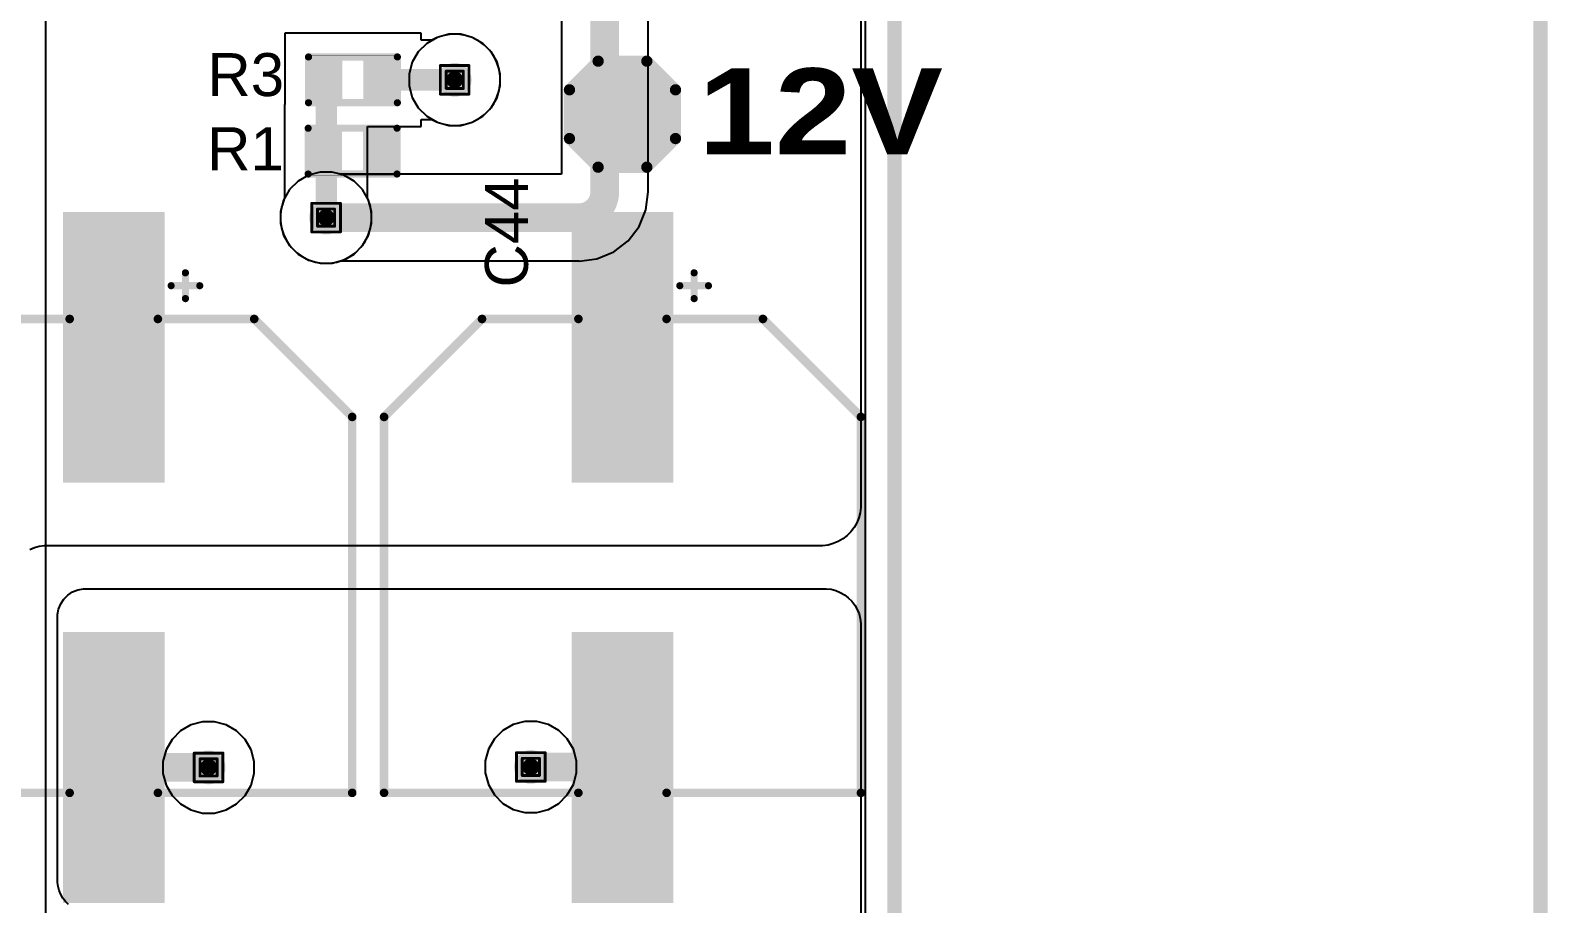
# Model space of a CAD drawing. Header units: inches. Extents: x -5 to 230, y -4 to 159.
# Drawn here: x 81.18 to 108.08, y 11.43 to 26.92 of the extents above; entities that cross this region are included whole.
import ezdxf

# ---------------------------------------------------------------- set-up
doc = ezdxf.new("R2010")
doc.units = ezdxf.units.IN
for name, color, linetype in [('Board Outline', 216, 'Continuous'), ('Bottom Layer', 5, 'Continuous'), ('Dimension', 6, 'Continuous'), ('Drill Drawing', 1, 'Continuous'), ('Layer 1', 16, 'Continuous'), ('Layer 2', 76, 'Continuous'), ('Top Layer', 1, 'Continuous'), ('Top Overlay', 2, 'Continuous'), ('Top Paste', 8, 'Continuous'), ('Top Solder', 216, 'Continuous'), ('Via Holes', 16, 'Continuous')]:
    doc.layers.add(name, color=color, linetype=linetype)
doc.styles.add('Arial', font='', dxfattribs={"height": 0.2})
doc.styles.add('Arial Black_Bold', font='', dxfattribs={"height": 0.2})
doc.styles.get('Arial').set_extended_font_data('Arial')
doc.styles.get('Arial Black_Bold').set_extended_font_data('Arial Black', bold=True)

# ---------------------------------------------------------------- blocks, each defined once
blk = doc.blocks.new('UWT1E331MNL1GS_4')
at = {"layer": 'Top Layer'}
for points in [[(-6.024, 0.8), (-1.424, 0.8), (-1.424, -0.8), (-6.024, -0.8)], [(1.424, 0.8), (6.024, 0.8), (6.024, -0.8), (1.424, -0.8)]]:
    blk.add_hatch(color=1, dxfattribs=at).paths.add_polyline_path(points)
at = {"layer": 'Top Paste'}
for points in [[(-6.024, 0.8), (-1.424, 0.8), (-1.424, -0.8), (-6.024, -0.8)], [(1.424, 0.8), (6.024, 0.8), (6.024, -0.8), (1.424, -0.8)]]:
    blk.add_hatch(color=8, dxfattribs=at).paths.add_polyline_path(points)
at = {"layer": 'Top Solder'}
for points in [[(-6.126, 0.902), (-1.323, 0.902), (-1.323, -0.902), (-6.126, -0.902)], [(1.323, 0.902), (6.126, 0.902), (6.126, -0.902), (1.323, -0.902)]]:
    blk.add_hatch(color=216, dxfattribs=at).paths.add_polyline_path(points)
at = {"layer": 'Top Overlay'}
for points in [[(-4.227, 2.49, 0.152, 0.152, 0), (-2.49, 4.226, 0.152, 0.152, 0)], [(4.176, 4.226, 0.152, 0.152, 0), (-2.49, 4.226, 0.152, 0.152, 0)], [(4.176, 0.782, 0.152, 0.152, 0), (4.176, 4.226, 0.152, 0.152, 0)], [(-4.227, 0.782, 0.152, 0.152, 0), (-4.227, 2.49, 0.152, 0.152, 0)], [(-4.817, 1.016, 0.127, 0.127, 0), (-4.817, 1.524, 0.127, 0.127, 0)], [(-4.588, 1.27, 0.127, 0.127, 0), (-5.045, 1.27, 0.127, 0.127, 0)], [(-4.227, -2.49, 0.152, 0.152, 0), (-4.227, -0.782, 0.152, 0.152, 0)], [(4.176, -4.226, 0.152, 0.152, 0), (4.176, -0.782, 0.152, 0.152, 0)], [(-2.49, -4.226, 0.152, 0.152, 0), (-4.227, -2.49, 0.152, 0.152, 0)], [(4.176, -4.226, 0.152, 0.152, 0), (-2.49, -4.226, 0.152, 0.152, 0)]]:
    blk.add_lwpolyline(points, format="xyseb", dxfattribs=at)
for points in [[(-2.528, 4.226, 0.0762, 0.0762, 1), (-2.452, 4.226, 0.0762, 0.0762, 1)], [(-2.528, 4.226, 0.0762, 0.0762, 1), (-2.452, 4.226, 0.0762, 0.0762, 1)], [(4.138, 4.226, 0.0762, 0.0762, 1), (4.214, 4.226, 0.0762, 0.0762, 1)], [(4.138, 4.226, 0.0762, 0.0762, 1), (4.214, 4.226, 0.0762, 0.0762, 1)], [(-4.265, 2.49, 0.0762, 0.0762, 1), (-4.189, 2.49, 0.0762, 0.0762, 1)], [(-4.265, 2.49, 0.0762, 0.0762, 1), (-4.189, 2.49, 0.0762, 0.0762, 1)], [(-4.848, 1.524, 0.0635, 0.0635, 1), (-4.785, 1.524, 0.0635, 0.0635, 1)], [(-5.077, 1.27, 0.0635, 0.0635, 1), (-5.013, 1.27, 0.0635, 0.0635, 1)], [(-4.848, 1.016, 0.0635, 0.0635, 1), (-4.785, 1.016, 0.0635, 0.0635, 1)], [(-4.62, 1.27, 0.0635, 0.0635, 1), (-4.556, 1.27, 0.0635, 0.0635, 1)], [(-4.265, 0.782, 0.0762, 0.0762, 1), (-4.189, 0.782, 0.0762, 0.0762, 1)], [(4.138, 0.782, 0.0762, 0.0762, 1), (4.214, 0.782, 0.0762, 0.0762, 1)], [(-4.265, -0.782, 0.0762, 0.0762, 1), (-4.189, -0.782, 0.0762, 0.0762, 1)], [(4.138, -0.782, 0.0762, 0.0762, 1), (4.214, -0.782, 0.0762, 0.0762, 1)], [(-4.265, -2.49, 0.0762, 0.0762, 1), (-4.189, -2.49, 0.0762, 0.0762, 1)], [(-4.265, -2.49, 0.0762, 0.0762, 1), (-4.189, -2.49, 0.0762, 0.0762, 1)], [(-2.528, -4.226, 0.0762, 0.0762, 1), (-2.452, -4.226, 0.0762, 0.0762, 1)], [(-2.528, -4.226, 0.0762, 0.0762, 1), (-2.452, -4.226, 0.0762, 0.0762, 1)], [(4.138, -4.226, 0.0762, 0.0762, 1), (4.214, -4.226, 0.0762, 0.0762, 1)], [(4.138, -4.226, 0.0762, 0.0762, 1), (4.214, -4.226, 0.0762, 0.0762, 1)]]:
    blk.add_lwpolyline(points, format="xyseb", close=True, dxfattribs=at)
blk = doc.blocks.new('UWT1E331MNL1GS_46')
at = {"layer": 'Top Layer'}
for points in [[(-6.024, 0.8), (-1.424, 0.8), (-1.424, -0.8), (-6.024, -0.8)], [(1.424, 0.8), (6.024, 0.8), (6.024, -0.8), (1.424, -0.8)]]:
    blk.add_hatch(color=1, dxfattribs=at).paths.add_polyline_path(points)
at = {"layer": 'Top Paste'}
for points in [[(-6.024, 0.8), (-1.424, 0.8), (-1.424, -0.8), (-6.024, -0.8)], [(1.424, 0.8), (6.024, 0.8), (6.024, -0.8), (1.424, -0.8)]]:
    blk.add_hatch(color=8, dxfattribs=at).paths.add_polyline_path(points)
at = {"layer": 'Top Solder'}
for points in [[(-6.126, 0.902), (-1.323, 0.902), (-1.323, -0.902), (-6.126, -0.902)], [(1.323, 0.902), (6.126, 0.902), (6.126, -0.902), (1.323, -0.902)]]:
    blk.add_hatch(color=216, dxfattribs=at).paths.add_polyline_path(points)
at = {"layer": 'Top Overlay'}
for points in [[(-4.227, 2.49, 0.152, 0.152, 0), (-2.49, 4.226, 0.152, 0.152, 0)], [(4.176, 4.226, 0.152, 0.152, 0), (-2.49, 4.226, 0.152, 0.152, 0)], [(4.176, 0.782, 0.152, 0.152, 0), (4.176, 4.226, 0.152, 0.152, 0)], [(-4.227, 0.782, 0.152, 0.152, 0), (-4.227, 2.49, 0.152, 0.152, 0)], [(-4.817, 1.016, 0.127, 0.127, 0), (-4.817, 1.524, 0.127, 0.127, 0)], [(-4.588, 1.27, 0.127, 0.127, 0), (-5.045, 1.27, 0.127, 0.127, 0)], [(-4.227, -2.49, 0.152, 0.152, 0), (-4.227, -0.782, 0.152, 0.152, 0)], [(4.176, -4.226, 0.152, 0.152, 0), (4.176, -0.782, 0.152, 0.152, 0)], [(-2.49, -4.226, 0.152, 0.152, 0), (-4.227, -2.49, 0.152, 0.152, 0)], [(4.176, -4.226, 0.152, 0.152, 0), (-2.49, -4.226, 0.152, 0.152, 0)]]:
    blk.add_lwpolyline(points, format="xyseb", dxfattribs=at)
for points in [[(-2.528, 4.226, 0.0762, 0.0762, 1), (-2.452, 4.226, 0.0762, 0.0762, 1)], [(-2.528, 4.226, 0.0762, 0.0762, 1), (-2.452, 4.226, 0.0762, 0.0762, 1)], [(4.138, 4.226, 0.0762, 0.0762, 1), (4.214, 4.226, 0.0762, 0.0762, 1)], [(4.138, 4.226, 0.0762, 0.0762, 1), (4.214, 4.226, 0.0762, 0.0762, 1)], [(-4.265, 2.49, 0.0762, 0.0762, 1), (-4.189, 2.49, 0.0762, 0.0762, 1)], [(-4.265, 2.49, 0.0762, 0.0762, 1), (-4.189, 2.49, 0.0762, 0.0762, 1)], [(-4.848, 1.524, 0.0635, 0.0635, 1), (-4.785, 1.524, 0.0635, 0.0635, 1)], [(-5.077, 1.27, 0.0635, 0.0635, 1), (-5.013, 1.27, 0.0635, 0.0635, 1)], [(-4.848, 1.016, 0.0635, 0.0635, 1), (-4.785, 1.016, 0.0635, 0.0635, 1)], [(-4.62, 1.27, 0.0635, 0.0635, 1), (-4.556, 1.27, 0.0635, 0.0635, 1)], [(-4.265, 0.782, 0.0762, 0.0762, 1), (-4.189, 0.782, 0.0762, 0.0762, 1)], [(4.138, 0.782, 0.0762, 0.0762, 1), (4.214, 0.782, 0.0762, 0.0762, 1)], [(-4.265, -0.782, 0.0762, 0.0762, 1), (-4.189, -0.782, 0.0762, 0.0762, 1)], [(4.138, -0.782, 0.0762, 0.0762, 1), (4.214, -0.782, 0.0762, 0.0762, 1)], [(-4.265, -2.49, 0.0762, 0.0762, 1), (-4.189, -2.49, 0.0762, 0.0762, 1)], [(-4.265, -2.49, 0.0762, 0.0762, 1), (-4.189, -2.49, 0.0762, 0.0762, 1)], [(-2.528, -4.226, 0.0762, 0.0762, 1), (-2.452, -4.226, 0.0762, 0.0762, 1)], [(-2.528, -4.226, 0.0762, 0.0762, 1), (-2.452, -4.226, 0.0762, 0.0762, 1)], [(4.138, -4.226, 0.0762, 0.0762, 1), (4.214, -4.226, 0.0762, 0.0762, 1)], [(4.138, -4.226, 0.0762, 0.0762, 1), (4.214, -4.226, 0.0762, 0.0762, 1)]]:
    blk.add_lwpolyline(points, format="xyseb", close=True, dxfattribs=at)
blk = doc.blocks.new('T__________76')
at = {"layer": 'Top Layer'}
blk.add_hatch(color=1, dxfattribs=at).paths.add_polyline_path([(0.381, 0.762), (-0.381, 0.762), (-0.762, 0.381), (-0.762, -0.381), (-0.381, -0.762), (0.381, -0.762), (0.762, -0.381), (0.762, 0.381)])
at = {"layer": 'Top Paste'}
blk.add_hatch(color=8, dxfattribs=at).paths.add_polyline_path([(0.381, 0.762), (-0.381, 0.762), (-0.762, 0.381), (-0.762, -0.381), (-0.381, -0.762), (0.381, -0.762), (0.762, -0.381), (0.762, 0.381)])
at = {"layer": 'Top Solder'}
blk.add_hatch(color=216, dxfattribs=at).paths.add_polyline_path([(0.432, 0.864), (-0.432, 0.864), (-0.864, 0.432), (-0.864, -0.432), (-0.432, -0.864), (0.432, -0.864), (0.864, -0.432), (0.864, 0.432)])
at = {"layer": 'Top Overlay'}
for points in [[(-0.432, 0.94, 0.2, 0.2, 0), (-0.94, 0.432, 0.2, 0.2, 0)], [(-0.432, 0.94, 0.2, 0.2, 0), (0.432, 0.94, 0.2, 0.2, 0)], [(0.432, 0.94, 0.2, 0.2, 0), (0.94, 0.432, 0.2, 0.2, 0)], [(-0.94, 0.432, 0.2, 0.2, 0), (-0.94, -0.432, 0.2, 0.2, 0)], [(0.94, 0.432, 0.2, 0.2, 0), (0.94, -0.432, 0.2, 0.2, 0)], [(-0.94, -0.432, 0.2, 0.2, 0), (-0.432, -0.94, 0.2, 0.2, 0)], [(0.94, -0.432, 0.2, 0.2, 0), (0.432, -0.94, 0.2, 0.2, 0)], [(-0.432, -0.94, 0.2, 0.2, 0), (0.432, -0.94, 0.2, 0.2, 0)]]:
    blk.add_lwpolyline(points, format="xyseb", dxfattribs=at)
for points in [[(-0.482, 0.94, 0.1, 0.1, 1), (-0.382, 0.94, 0.1, 0.1, 1)], [(-0.482, 0.94, 0.1, 0.1, 1), (-0.382, 0.94, 0.1, 0.1, 1)], [(0.382, 0.94, 0.1, 0.1, 1), (0.482, 0.94, 0.1, 0.1, 1)], [(0.382, 0.94, 0.1, 0.1, 1), (0.482, 0.94, 0.1, 0.1, 1)], [(-0.99, 0.432, 0.1, 0.1, 1), (-0.89, 0.432, 0.1, 0.1, 1)], [(-0.99, 0.432, 0.1, 0.1, 1), (-0.89, 0.432, 0.1, 0.1, 1)], [(0.89, 0.432, 0.1, 0.1, 1), (0.99, 0.432, 0.1, 0.1, 1)], [(0.89, 0.432, 0.1, 0.1, 1), (0.99, 0.432, 0.1, 0.1, 1)], [(-0.99, -0.432, 0.1, 0.1, 1), (-0.89, -0.432, 0.1, 0.1, 1)], [(-0.99, -0.432, 0.1, 0.1, 1), (-0.89, -0.432, 0.1, 0.1, 1)], [(0.89, -0.432, 0.1, 0.1, 1), (0.99, -0.432, 0.1, 0.1, 1)], [(0.89, -0.432, 0.1, 0.1, 1), (0.99, -0.432, 0.1, 0.1, 1)], [(-0.482, -0.94, 0.1, 0.1, 1), (-0.382, -0.94, 0.1, 0.1, 1)], [(-0.482, -0.94, 0.1, 0.1, 1), (-0.382, -0.94, 0.1, 0.1, 1)], [(0.382, -0.94, 0.1, 0.1, 1), (0.482, -0.94, 0.1, 0.1, 1)], [(0.382, -0.94, 0.1, 0.1, 1), (0.482, -0.94, 0.1, 0.1, 1)]]:
    blk.add_lwpolyline(points, format="xyseb", close=True, dxfattribs=at)
blk = doc.blocks.new('R___0402_177')
at = {"layer": 'Top Layer'}
for points in [[(-0.699, -0.318), (-0.699, 0.318), (-0.241, 0.318), (-0.241, -0.318)], [(0.241, -0.318), (0.241, 0.318), (0.699, 0.318), (0.699, -0.318)]]:
    blk.add_hatch(color=1, dxfattribs=at).paths.add_polyline_path(points)
at = {"layer": 'Top Paste'}
for points in [[(-0.699, -0.318), (-0.699, 0.318), (-0.241, 0.318), (-0.241, -0.318)], [(0.241, -0.318), (0.241, 0.318), (0.699, 0.318), (0.699, -0.318)]]:
    blk.add_hatch(color=8, dxfattribs=at).paths.add_polyline_path(points)
at = {"layer": 'Top Solder'}
for points in [[(-0.754, -0.373), (-0.754, 0.373), (-0.186, 0.373), (-0.186, -0.373)], [(0.186, -0.373), (0.186, 0.373), (0.754, 0.373), (0.754, -0.373)]]:
    blk.add_hatch(color=216, dxfattribs=at).paths.add_polyline_path(points)
at = {"layer": 'Top Overlay'}
for points in [[(-0.787, 0.406, 0.127, 0.127, 0), (-0.787, -0.406, 0.127, 0.127, 0)], [(0.787, 0.406, 0.127, 0.127, 0), (-0.787, 0.406, 0.127, 0.127, 0)], [(0.787, 0.406, 0.127, 0.127, 0), (0.787, -0.406, 0.127, 0.127, 0)], [(0.787, -0.406, 0.127, 0.127, 0), (-0.787, -0.406, 0.127, 0.127, 0)], [(0.813, -0.432, 0.00323, 0.00323, 0), (-0.813, -0.432, 0.00323, 0.00323, 0)]]:
    blk.add_lwpolyline(points, format="xyseb", dxfattribs=at)
for points in [[(-0.819, 0.406, 0.0635, 0.0635, 1), (-0.756, 0.406, 0.0635, 0.0635, 1)], [(-0.819, 0.406, 0.0635, 0.0635, 1), (-0.756, 0.406, 0.0635, 0.0635, 1)], [(0.756, 0.406, 0.0635, 0.0635, 1), (0.819, 0.406, 0.0635, 0.0635, 1)], [(0.756, 0.406, 0.0635, 0.0635, 1), (0.819, 0.406, 0.0635, 0.0635, 1)], [(-0.819, -0.406, 0.0635, 0.0635, 1), (-0.756, -0.406, 0.0635, 0.0635, 1)], [(-0.819, -0.406, 0.0635, 0.0635, 1), (-0.756, -0.406, 0.0635, 0.0635, 1)], [(-0.814, -0.432, 0.00161, 0.00161, 1), (-0.812, -0.432, 0.00161, 0.00161, 1)], [(0.756, -0.406, 0.0635, 0.0635, 1), (0.819, -0.406, 0.0635, 0.0635, 1)], [(0.756, -0.406, 0.0635, 0.0635, 1), (0.819, -0.406, 0.0635, 0.0635, 1)], [(0.812, -0.432, 0.00161, 0.00161, 1), (0.814, -0.432, 0.00161, 0.00161, 1)]]:
    blk.add_lwpolyline(points, format="xyseb", close=True, dxfattribs=at)
blk = doc.blocks.new('R___0402_179')
at = {"layer": 'Top Layer'}
for points in [[(-0.699, -0.318), (-0.699, 0.318), (-0.241, 0.318), (-0.241, -0.318)], [(0.241, -0.318), (0.241, 0.318), (0.699, 0.318), (0.699, -0.318)]]:
    blk.add_hatch(color=1, dxfattribs=at).paths.add_polyline_path(points)
at = {"layer": 'Top Paste'}
for points in [[(-0.699, -0.318), (-0.699, 0.318), (-0.241, 0.318), (-0.241, -0.318)], [(0.241, -0.318), (0.241, 0.318), (0.699, 0.318), (0.699, -0.318)]]:
    blk.add_hatch(color=8, dxfattribs=at).paths.add_polyline_path(points)
at = {"layer": 'Top Solder'}
for points in [[(-0.754, -0.373), (-0.754, 0.373), (-0.186, 0.373), (-0.186, -0.373)], [(0.186, -0.373), (0.186, 0.373), (0.754, 0.373), (0.754, -0.373)]]:
    blk.add_hatch(color=216, dxfattribs=at).paths.add_polyline_path(points)
at = {"layer": 'Top Overlay'}
for points in [[(-0.787, -0.406, 0.127, 0.127, 0), (-0.787, 0.406, 0.127, 0.127, 0)], [(-0.787, 0.406, 0.127, 0.127, 0), (0.787, 0.406, 0.127, 0.127, 0)], [(0.787, -0.406, 0.127, 0.127, 0), (0.787, 0.406, 0.127, 0.127, 0)], [(-0.787, -0.406, 0.127, 0.127, 0), (0.787, -0.406, 0.127, 0.127, 0)], [(-0.813, -0.432, 0.00323, 0.00323, 0), (0.813, -0.432, 0.00323, 0.00323, 0)]]:
    blk.add_lwpolyline(points, format="xyseb", dxfattribs=at)
for points in [[(-0.819, 0.406, 0.0635, 0.0635, 1), (-0.756, 0.406, 0.0635, 0.0635, 1)], [(-0.819, 0.406, 0.0635, 0.0635, 1), (-0.756, 0.406, 0.0635, 0.0635, 1)], [(0.756, 0.406, 0.0635, 0.0635, 1), (0.819, 0.406, 0.0635, 0.0635, 1)], [(0.756, 0.406, 0.0635, 0.0635, 1), (0.819, 0.406, 0.0635, 0.0635, 1)], [(-0.819, -0.406, 0.0635, 0.0635, 1), (-0.756, -0.406, 0.0635, 0.0635, 1)], [(-0.819, -0.406, 0.0635, 0.0635, 1), (-0.756, -0.406, 0.0635, 0.0635, 1)], [(-0.814, -0.432, 0.00161, 0.00161, 1), (-0.812, -0.432, 0.00161, 0.00161, 1)], [(0.756, -0.406, 0.0635, 0.0635, 1), (0.819, -0.406, 0.0635, 0.0635, 1)], [(0.756, -0.406, 0.0635, 0.0635, 1), (0.819, -0.406, 0.0635, 0.0635, 1)], [(0.812, -0.432, 0.00161, 0.00161, 1), (0.814, -0.432, 0.00161, 0.00161, 1)]]:
    blk.add_lwpolyline(points, format="xyseb", close=True, dxfattribs=at)

msp = doc.modelspace()

# ---------------------------------------------------------------- hatches: boundary and pattern name
at = {"layer": 'Bottom Layer'}
h = msp.add_hatch(color=5, dxfattribs=at)
edge = h.paths.add_edge_path()
edge.add_arc((88.704, 26.041), 0.3, 0, 360)
h = msp.add_hatch(color=5, dxfattribs=at)
edge = h.paths.add_edge_path()
edge.add_arc((86.424, 23.598), 0.3, 0, 360)
h = msp.add_hatch(color=5, dxfattribs=at)
edge = h.paths.add_edge_path()
edge.add_arc((84.341, 13.849), 0.3, 0, 360)
h = msp.add_hatch(color=5, dxfattribs=at)
edge = h.paths.add_edge_path()
edge.add_arc((90.054, 13.858), 0.3, 0, 360)
at = {"layer": 'Layer 1'}
h = msp.add_hatch(color=16, dxfattribs=at)
edge = h.paths.add_edge_path()
edge.add_arc((88.704, 26.041), 0.3, 0, 360)
h = msp.add_hatch(color=16, dxfattribs=at)
edge = h.paths.add_edge_path()
edge.add_arc((86.424, 23.598), 0.3, 0, 360)
h = msp.add_hatch(color=16, dxfattribs=at)
edge = h.paths.add_edge_path()
edge.add_arc((84.341, 13.849), 0.3, 0, 360)
h = msp.add_hatch(color=16, dxfattribs=at)
edge = h.paths.add_edge_path()
edge.add_arc((90.054, 13.858), 0.3, 0, 360)
at = {"layer": 'Layer 2'}
h = msp.add_hatch(color=76, dxfattribs=at)
edge = h.paths.add_edge_path()
edge.add_arc((88.704, 26.041), 0.3, 0, 360)
h = msp.add_hatch(color=76, dxfattribs=at)
edge = h.paths.add_edge_path()
edge.add_arc((86.424, 23.598), 0.3, 0, 360)
h = msp.add_hatch(color=76, dxfattribs=at)
edge = h.paths.add_edge_path()
edge.add_arc((84.341, 13.849), 0.3, 0, 360)
h = msp.add_hatch(color=76, dxfattribs=at)
edge = h.paths.add_edge_path()
edge.add_arc((90.054, 13.858), 0.3, 0, 360)
at = {"layer": 'Top Layer'}
h = msp.add_hatch(color=1, dxfattribs=at)
edge = h.paths.add_edge_path()
edge.add_arc((88.704, 26.041), 0.3, 0, 360)
h = msp.add_hatch(color=1, dxfattribs=at)
edge = h.paths.add_edge_path()
edge.add_arc((86.424, 23.598), 0.3, 0, 360)
h = msp.add_hatch(color=1, dxfattribs=at)
edge = h.paths.add_edge_path()
edge.add_arc((84.341, 13.849), 0.3, 0, 360)
h = msp.add_hatch(color=1, dxfattribs=at)
edge = h.paths.add_edge_path()
edge.add_arc((90.054, 13.858), 0.3, 0, 360)
at = {"layer": 'Via Holes'}
h = msp.add_hatch(color=7, dxfattribs=at)
edge = h.paths.add_edge_path()
edge.add_arc((88.704, 26.041), 0.15, 0, 360)
h = msp.add_hatch(color=7, dxfattribs=at)
edge = h.paths.add_edge_path()
edge.add_arc((86.424, 23.598), 0.15, 0, 360)
h = msp.add_hatch(color=7, dxfattribs=at)
edge = h.paths.add_edge_path()
edge.add_arc((84.341, 13.849), 0.15, 0, 360)
h = msp.add_hatch(color=7, dxfattribs=at)
edge = h.paths.add_edge_path()
edge.add_arc((90.054, 13.858), 0.15, 0, 360)

# ---------------------------------------------------------------- linework, layer by layer
at = {"layer": 'Board Outline'}
msp.add_lwpolyline([(96.5, -0.443, 0.254, 0.254, 0), (96.5, 73.461, 0.254, 0.254, 0)], format="xyseb", dxfattribs=at)
at = {"layer": 'Bottom Layer'}
for p, q in [((95.982, 52.821), (95.982, 2.283)), ((90.595, 33.369), (90.595, 24.367)), ((92.132, 24.054), (92.132, 33.604)), ((88.208, 26.688), (88.057, 26.537)), ((88.392, 26.794), (88.208, 26.688)), ((88.597, 26.849), (88.392, 26.794)), ((88.81, 26.849), (88.597, 26.849)), ((89.016, 26.794), (88.81, 26.849)), ((89.2, 26.688), (89.016, 26.794)), ((89.35, 26.537), (89.2, 26.688)), ((88.057, 26.537), (87.951, 26.353)), ((89.457, 26.353), (89.35, 26.537)), ((87.951, 26.353), (87.896, 26.148)), ((87.896, 26.148), (87.896, 25.935)), ((89.512, 26.148), (89.457, 26.353)), ((89.512, 25.935), (89.512, 26.148)), ((87.896, 25.935), (87.951, 25.729)), ((89.457, 25.729), (89.512, 25.935)), ((87.951, 25.729), (88.057, 25.545)), ((89.35, 25.545), (89.457, 25.729)), ((88.057, 25.545), (88.208, 25.395)), ((88.208, 25.395), (88.392, 25.288)), ((88.392, 25.288), (88.597, 25.233)), ((88.81, 25.233), (89.016, 25.288)), ((89.016, 25.288), (89.2, 25.395)), ((89.2, 25.395), (89.35, 25.545)), ((88.597, 25.233), (88.81, 25.233)), ((85.928, 24.245), (85.778, 24.094)), ((86.113, 24.351), (85.928, 24.245)), ((86.318, 24.406), (86.113, 24.351)), ((86.531, 24.406), (86.318, 24.406)), ((86.678, 24.367), (86.531, 24.406)), ((90.595, 24.367), (86.678, 24.367)), ((85.778, 24.094), (85.671, 23.91)), ((92.094, 23.736), (92.136, 24.054)), ((92.136, 24.054), (92.132, 24.054)), ((85.671, 23.91), (85.616, 23.704)), ((85.616, 23.704), (85.616, 23.492)), ((91.972, 23.44), (92.094, 23.736)), ((85.616, 23.492), (85.671, 23.286)), ((91.777, 23.185), (91.972, 23.44)), ((85.671, 23.286), (85.778, 23.102)), ((91.522, 22.99), (91.777, 23.185)), ((85.778, 23.102), (85.928, 22.951)), ((85.928, 22.951), (86.113, 22.845)), ((90.908, 22.825), (91.226, 22.867)), ((91.226, 22.867), (91.522, 22.99)), ((86.113, 22.845), (86.318, 22.79)), ((86.318, 22.79), (86.531, 22.79)), ((86.531, 22.79), (86.678, 22.829)), ((86.678, 22.829), (90.908, 22.829)), ((90.908, 22.829), (90.908, 22.825)), ((84.029, 14.602), (83.845, 14.496)), ((84.235, 14.657), (84.029, 14.602)), ((84.447, 14.657), (84.235, 14.657)), ((84.653, 14.602), (84.447, 14.657)), ((84.837, 14.496), (84.653, 14.602)), ((89.742, 14.611), (89.558, 14.505)), ((89.947, 14.666), (89.742, 14.611)), ((90.16, 14.666), (89.947, 14.666)), ((90.366, 14.611), (90.16, 14.666)), ((90.55, 14.505), (90.366, 14.611)), ((83.695, 14.345), (83.588, 14.161)), ((83.845, 14.496), (83.695, 14.345)), ((84.988, 14.345), (84.837, 14.496)), ((85.094, 14.161), (84.988, 14.345)), ((89.407, 14.354), (89.301, 14.17)), ((89.558, 14.505), (89.407, 14.354)), ((90.7, 14.354), (90.55, 14.505)), ((90.807, 14.17), (90.7, 14.354)), ((83.588, 14.161), (83.533, 13.956)), ((85.149, 13.956), (85.094, 14.161)), ((89.301, 14.17), (89.246, 13.964)), ((90.862, 13.964), (90.807, 14.17)), ((83.533, 13.956), (83.533, 13.743)), ((83.533, 13.743), (83.588, 13.537)), ((85.094, 13.537), (85.149, 13.743)), ((85.149, 13.743), (85.149, 13.956)), ((89.246, 13.964), (89.246, 13.752)), ((89.246, 13.752), (89.301, 13.546)), ((90.807, 13.546), (90.862, 13.752)), ((90.862, 13.752), (90.862, 13.964)), ((83.588, 13.537), (83.695, 13.353)), ((84.988, 13.353), (85.094, 13.537)), ((89.301, 13.546), (89.407, 13.362)), ((90.7, 13.362), (90.807, 13.546)), ((83.695, 13.353), (83.845, 13.203)), ((83.845, 13.203), (84.029, 13.096)), ((84.653, 13.096), (84.837, 13.203)), ((84.837, 13.203), (84.988, 13.353)), ((89.407, 13.362), (89.558, 13.211)), ((89.558, 13.211), (89.742, 13.105)), ((90.366, 13.105), (90.55, 13.211)), ((90.55, 13.211), (90.7, 13.362)), ((84.029, 13.096), (84.235, 13.041)), ((84.235, 13.041), (84.447, 13.041)), ((84.447, 13.041), (84.653, 13.096)), ((89.742, 13.105), (89.947, 13.05)), ((89.947, 13.05), (90.16, 13.05)), ((90.16, 13.05), (90.366, 13.105))]:
    msp.add_line(p, q, dxfattribs=at)
for points in [[(91.364, 24.054, 0.508, 0.508, 0), (91.364, 33.604, 0.508, 0.508, 0)], [(91.364, 24.054, 0.508, 0.508, -0.414214), (90.908, 23.598, 0.508, 0.508, 0)], [(86.424, 23.598, 0.508, 0.508, 0), (90.908, 23.598, 0.508, 0.508, 0)]]:
    msp.add_lwpolyline(points, format="xyseb", dxfattribs=at)
for points in [[(91.237, 24.054, 0.254, 0.254, 1), (91.491, 24.054, 0.254, 0.254, 1)], [(91.237, 24.054, 0.254, 0.254, 1), (91.491, 24.054, 0.254, 0.254, 1)], [(86.297, 23.598, 0.254, 0.254, 1), (86.551, 23.598, 0.254, 0.254, 1)], [(90.781, 23.598, 0.254, 0.254, 1), (91.035, 23.598, 0.254, 0.254, 1)], [(90.781, 23.598, 0.254, 0.254, 1), (91.035, 23.598, 0.254, 0.254, 1)]]:
    msp.add_lwpolyline(points, format="xyseb", close=True, dxfattribs=at)
at = {"layer": 'Dimension'}
msp.add_lwpolyline([(107.95, -3.491, 0.254, 0.254, 0), (107.95, 29.095, 0.254, 0.254, 0)], format="xyseb", dxfattribs=at)
at = {"layer": 'Drill Drawing'}
for points in [[(88.45, 26.295, 0.0508, 0.0508, 0), (88.958, 26.295, 0.0508, 0.0508, 0)], [(88.45, 25.787, 0.0508, 0.0508, 0), (88.45, 26.295, 0.0508, 0.0508, 0)], [(88.551, 26.194, 0.0508, 0.0508, 0), (88.856, 26.194, 0.0508, 0.0508, 0)], [(88.551, 25.889, 0.0508, 0.0508, 0), (88.551, 26.194, 0.0508, 0.0508, 0)], [(88.856, 25.889, 0.0508, 0.0508, 0), (88.856, 26.194, 0.0508, 0.0508, 0)], [(88.958, 25.787, 0.0508, 0.0508, 0), (88.958, 26.295, 0.0508, 0.0508, 0)], [(88.551, 25.889, 0.0508, 0.0508, 0), (88.856, 25.889, 0.0508, 0.0508, 0)], [(88.45, 25.787, 0.0508, 0.0508, 0), (88.958, 25.787, 0.0508, 0.0508, 0)], [(86.17, 23.852, 0.0508, 0.0508, 0), (86.678, 23.852, 0.0508, 0.0508, 0)], [(86.17, 23.344, 0.0508, 0.0508, 0), (86.17, 23.852, 0.0508, 0.0508, 0)], [(86.272, 23.75, 0.0508, 0.0508, 0), (86.577, 23.75, 0.0508, 0.0508, 0)], [(86.272, 23.446, 0.0508, 0.0508, 0), (86.272, 23.75, 0.0508, 0.0508, 0)], [(86.577, 23.446, 0.0508, 0.0508, 0), (86.577, 23.75, 0.0508, 0.0508, 0)], [(86.678, 23.344, 0.0508, 0.0508, 0), (86.678, 23.852, 0.0508, 0.0508, 0)], [(86.272, 23.446, 0.0508, 0.0508, 0), (86.577, 23.446, 0.0508, 0.0508, 0)], [(86.17, 23.344, 0.0508, 0.0508, 0), (86.678, 23.344, 0.0508, 0.0508, 0)], [(84.087, 14.103, 0.0508, 0.0508, 0), (84.595, 14.103, 0.0508, 0.0508, 0)], [(84.087, 13.595, 0.0508, 0.0508, 0), (84.087, 14.103, 0.0508, 0.0508, 0)], [(84.189, 14.002, 0.0508, 0.0508, 0), (84.493, 14.002, 0.0508, 0.0508, 0)], [(84.189, 13.697, 0.0508, 0.0508, 0), (84.189, 14.002, 0.0508, 0.0508, 0)], [(84.493, 13.697, 0.0508, 0.0508, 0), (84.493, 14.002, 0.0508, 0.0508, 0)], [(84.595, 13.595, 0.0508, 0.0508, 0), (84.595, 14.103, 0.0508, 0.0508, 0)], [(89.8, 14.112, 0.0508, 0.0508, 0), (90.308, 14.112, 0.0508, 0.0508, 0)], [(89.8, 13.604, 0.0508, 0.0508, 0), (89.8, 14.112, 0.0508, 0.0508, 0)], [(89.901, 14.01, 0.0508, 0.0508, 0), (90.206, 14.01, 0.0508, 0.0508, 0)], [(89.901, 13.706, 0.0508, 0.0508, 0), (89.901, 14.01, 0.0508, 0.0508, 0)], [(90.206, 13.706, 0.0508, 0.0508, 0), (90.206, 14.01, 0.0508, 0.0508, 0)], [(90.308, 13.604, 0.0508, 0.0508, 0), (90.308, 14.112, 0.0508, 0.0508, 0)], [(84.189, 13.697, 0.0508, 0.0508, 0), (84.493, 13.697, 0.0508, 0.0508, 0)], [(89.901, 13.706, 0.0508, 0.0508, 0), (90.206, 13.706, 0.0508, 0.0508, 0)], [(84.087, 13.595, 0.0508, 0.0508, 0), (84.595, 13.595, 0.0508, 0.0508, 0)], [(89.8, 13.604, 0.0508, 0.0508, 0), (90.308, 13.604, 0.0508, 0.0508, 0)]]:
    msp.add_lwpolyline(points, format="xyseb", dxfattribs=at)
for points in [[(88.437, 26.295, 0.0254, 0.0254, 1), (88.462, 26.295, 0.0254, 0.0254, 1)], [(88.437, 26.295, 0.0254, 0.0254, 1), (88.462, 26.295, 0.0254, 0.0254, 1)], [(88.539, 26.194, 0.0254, 0.0254, 1), (88.564, 26.194, 0.0254, 0.0254, 1)], [(88.539, 26.194, 0.0254, 0.0254, 1), (88.564, 26.194, 0.0254, 0.0254, 1)], [(88.843, 26.194, 0.0254, 0.0254, 1), (88.869, 26.194, 0.0254, 0.0254, 1)], [(88.843, 26.194, 0.0254, 0.0254, 1), (88.869, 26.194, 0.0254, 0.0254, 1)], [(88.945, 26.295, 0.0254, 0.0254, 1), (88.97, 26.295, 0.0254, 0.0254, 1)], [(88.945, 26.295, 0.0254, 0.0254, 1), (88.97, 26.295, 0.0254, 0.0254, 1)], [(88.539, 25.889, 0.0254, 0.0254, 1), (88.564, 25.889, 0.0254, 0.0254, 1)], [(88.539, 25.889, 0.0254, 0.0254, 1), (88.564, 25.889, 0.0254, 0.0254, 1)], [(88.843, 25.889, 0.0254, 0.0254, 1), (88.869, 25.889, 0.0254, 0.0254, 1)], [(88.843, 25.889, 0.0254, 0.0254, 1), (88.869, 25.889, 0.0254, 0.0254, 1)], [(88.437, 25.787, 0.0254, 0.0254, 1), (88.462, 25.787, 0.0254, 0.0254, 1)], [(88.437, 25.787, 0.0254, 0.0254, 1), (88.462, 25.787, 0.0254, 0.0254, 1)], [(88.945, 25.787, 0.0254, 0.0254, 1), (88.97, 25.787, 0.0254, 0.0254, 1)], [(88.945, 25.787, 0.0254, 0.0254, 1), (88.97, 25.787, 0.0254, 0.0254, 1)], [(86.158, 23.852, 0.0254, 0.0254, 1), (86.183, 23.852, 0.0254, 0.0254, 1)], [(86.158, 23.852, 0.0254, 0.0254, 1), (86.183, 23.852, 0.0254, 0.0254, 1)], [(86.259, 23.75, 0.0254, 0.0254, 1), (86.285, 23.75, 0.0254, 0.0254, 1)], [(86.259, 23.75, 0.0254, 0.0254, 1), (86.285, 23.75, 0.0254, 0.0254, 1)], [(86.564, 23.75, 0.0254, 0.0254, 1), (86.589, 23.75, 0.0254, 0.0254, 1)], [(86.564, 23.75, 0.0254, 0.0254, 1), (86.589, 23.75, 0.0254, 0.0254, 1)], [(86.666, 23.852, 0.0254, 0.0254, 1), (86.691, 23.852, 0.0254, 0.0254, 1)], [(86.666, 23.852, 0.0254, 0.0254, 1), (86.691, 23.852, 0.0254, 0.0254, 1)], [(86.259, 23.446, 0.0254, 0.0254, 1), (86.285, 23.446, 0.0254, 0.0254, 1)], [(86.259, 23.446, 0.0254, 0.0254, 1), (86.285, 23.446, 0.0254, 0.0254, 1)], [(86.564, 23.446, 0.0254, 0.0254, 1), (86.589, 23.446, 0.0254, 0.0254, 1)], [(86.564, 23.446, 0.0254, 0.0254, 1), (86.589, 23.446, 0.0254, 0.0254, 1)], [(86.158, 23.344, 0.0254, 0.0254, 1), (86.183, 23.344, 0.0254, 0.0254, 1)], [(86.158, 23.344, 0.0254, 0.0254, 1), (86.183, 23.344, 0.0254, 0.0254, 1)], [(86.666, 23.344, 0.0254, 0.0254, 1), (86.691, 23.344, 0.0254, 0.0254, 1)], [(86.666, 23.344, 0.0254, 0.0254, 1), (86.691, 23.344, 0.0254, 0.0254, 1)], [(84.074, 14.103, 0.0254, 0.0254, 1), (84.1, 14.103, 0.0254, 0.0254, 1)], [(84.074, 14.103, 0.0254, 0.0254, 1), (84.1, 14.103, 0.0254, 0.0254, 1)], [(84.176, 14.002, 0.0254, 0.0254, 1), (84.201, 14.002, 0.0254, 0.0254, 1)], [(84.176, 14.002, 0.0254, 0.0254, 1), (84.201, 14.002, 0.0254, 0.0254, 1)], [(84.481, 14.002, 0.0254, 0.0254, 1), (84.506, 14.002, 0.0254, 0.0254, 1)], [(84.481, 14.002, 0.0254, 0.0254, 1), (84.506, 14.002, 0.0254, 0.0254, 1)], [(84.582, 14.103, 0.0254, 0.0254, 1), (84.608, 14.103, 0.0254, 0.0254, 1)], [(84.582, 14.103, 0.0254, 0.0254, 1), (84.608, 14.103, 0.0254, 0.0254, 1)], [(89.787, 14.112, 0.0254, 0.0254, 1), (89.812, 14.112, 0.0254, 0.0254, 1)], [(89.787, 14.112, 0.0254, 0.0254, 1), (89.812, 14.112, 0.0254, 0.0254, 1)], [(89.889, 14.01, 0.0254, 0.0254, 1), (89.914, 14.01, 0.0254, 0.0254, 1)], [(89.889, 14.01, 0.0254, 0.0254, 1), (89.914, 14.01, 0.0254, 0.0254, 1)], [(90.193, 14.01, 0.0254, 0.0254, 1), (90.219, 14.01, 0.0254, 0.0254, 1)], [(90.193, 14.01, 0.0254, 0.0254, 1), (90.219, 14.01, 0.0254, 0.0254, 1)], [(90.295, 14.112, 0.0254, 0.0254, 1), (90.32, 14.112, 0.0254, 0.0254, 1)], [(90.295, 14.112, 0.0254, 0.0254, 1), (90.32, 14.112, 0.0254, 0.0254, 1)], [(84.176, 13.697, 0.0254, 0.0254, 1), (84.201, 13.697, 0.0254, 0.0254, 1)], [(84.176, 13.697, 0.0254, 0.0254, 1), (84.201, 13.697, 0.0254, 0.0254, 1)], [(84.481, 13.697, 0.0254, 0.0254, 1), (84.506, 13.697, 0.0254, 0.0254, 1)], [(84.481, 13.697, 0.0254, 0.0254, 1), (84.506, 13.697, 0.0254, 0.0254, 1)], [(89.889, 13.706, 0.0254, 0.0254, 1), (89.914, 13.706, 0.0254, 0.0254, 1)], [(89.889, 13.706, 0.0254, 0.0254, 1), (89.914, 13.706, 0.0254, 0.0254, 1)], [(90.193, 13.706, 0.0254, 0.0254, 1), (90.219, 13.706, 0.0254, 0.0254, 1)], [(90.193, 13.706, 0.0254, 0.0254, 1), (90.219, 13.706, 0.0254, 0.0254, 1)], [(84.074, 13.595, 0.0254, 0.0254, 1), (84.1, 13.595, 0.0254, 0.0254, 1)], [(84.074, 13.595, 0.0254, 0.0254, 1), (84.1, 13.595, 0.0254, 0.0254, 1)], [(84.582, 13.595, 0.0254, 0.0254, 1), (84.608, 13.595, 0.0254, 0.0254, 1)], [(84.582, 13.595, 0.0254, 0.0254, 1), (84.608, 13.595, 0.0254, 0.0254, 1)], [(89.787, 13.604, 0.0254, 0.0254, 1), (89.812, 13.604, 0.0254, 0.0254, 1)], [(89.787, 13.604, 0.0254, 0.0254, 1), (89.812, 13.604, 0.0254, 0.0254, 1)], [(90.295, 13.604, 0.0254, 0.0254, 1), (90.32, 13.604, 0.0254, 0.0254, 1)], [(90.295, 13.604, 0.0254, 0.0254, 1), (90.32, 13.604, 0.0254, 0.0254, 1)]]:
    msp.add_lwpolyline(points, format="xyseb", close=True, dxfattribs=at)
at = {"layer": 'Layer 1'}
for p, q in [((95.982, 52.821), (95.982, 2.283)), ((85.928, 24.245), (85.778, 24.094)), ((86.113, 24.351), (85.928, 24.245)), ((86.318, 24.406), (86.113, 24.351)), ((86.531, 24.406), (86.318, 24.406)), ((86.736, 24.351), (86.531, 24.406)), ((86.921, 24.245), (86.736, 24.351)), ((87.071, 24.094), (86.921, 24.245)), ((85.778, 24.094), (85.671, 23.91)), ((87.177, 23.91), (87.071, 24.094)), ((85.671, 23.91), (85.616, 23.704)), ((85.616, 23.704), (85.616, 23.492)), ((87.232, 23.704), (87.177, 23.91)), ((87.232, 23.492), (87.232, 23.704)), ((85.616, 23.492), (85.671, 23.286)), ((87.177, 23.286), (87.232, 23.492)), ((85.671, 23.286), (85.778, 23.102)), ((87.071, 23.102), (87.177, 23.286)), ((85.778, 23.102), (85.928, 22.951)), ((85.928, 22.951), (86.113, 22.845)), ((86.736, 22.845), (86.921, 22.951)), ((86.921, 22.951), (87.071, 23.102)), ((86.113, 22.845), (86.318, 22.79)), ((86.318, 22.79), (86.531, 22.79)), ((86.531, 22.79), (86.736, 22.845))]:
    msp.add_line(p, q, dxfattribs=at)
at = {"layer": 'Layer 2'}
for p, q in [((95.982, 52.821), (95.982, 2.283)), ((81.458, -2.145), (81.458, 48.885)), ((88.208, 26.688), (88.057, 26.537)), ((88.392, 26.794), (88.208, 26.688)), ((88.597, 26.849), (88.392, 26.794)), ((88.81, 26.849), (88.597, 26.849)), ((89.016, 26.794), (88.81, 26.849)), ((89.2, 26.688), (89.016, 26.794)), ((89.35, 26.537), (89.2, 26.688)), ((88.057, 26.537), (87.951, 26.353)), ((89.457, 26.353), (89.35, 26.537)), ((87.951, 26.353), (87.896, 26.148)), ((87.896, 26.148), (87.896, 25.935)), ((89.512, 26.148), (89.457, 26.353)), ((89.512, 25.935), (89.512, 26.148)), ((87.896, 25.935), (87.951, 25.729)), ((89.457, 25.729), (89.512, 25.935)), ((87.951, 25.729), (88.057, 25.545)), ((89.35, 25.545), (89.457, 25.729)), ((88.057, 25.545), (88.208, 25.395)), ((88.208, 25.395), (88.392, 25.288)), ((88.392, 25.288), (88.597, 25.233)), ((88.81, 25.233), (89.016, 25.288)), ((89.016, 25.288), (89.2, 25.395)), ((89.2, 25.395), (89.35, 25.545)), ((88.597, 25.233), (88.81, 25.233)), ((85.928, 24.245), (85.778, 24.094)), ((86.113, 24.351), (85.928, 24.245)), ((86.318, 24.406), (86.113, 24.351)), ((86.531, 24.406), (86.318, 24.406)), ((86.736, 24.351), (86.531, 24.406)), ((86.921, 24.245), (86.736, 24.351)), ((87.071, 24.094), (86.921, 24.245)), ((85.778, 24.094), (85.671, 23.91)), ((87.177, 23.91), (87.071, 24.094)), ((85.671, 23.91), (85.616, 23.704)), ((85.616, 23.704), (85.616, 23.492)), ((87.232, 23.704), (87.177, 23.91)), ((87.232, 23.492), (87.232, 23.704)), ((85.616, 23.492), (85.671, 23.286)), ((87.177, 23.286), (87.232, 23.492)), ((85.671, 23.286), (85.778, 23.102)), ((87.071, 23.102), (87.177, 23.286)), ((85.778, 23.102), (85.928, 22.951)), ((85.928, 22.951), (86.113, 22.845)), ((86.736, 22.845), (86.921, 22.951)), ((86.921, 22.951), (87.071, 23.102)), ((86.113, 22.845), (86.318, 22.79)), ((86.318, 22.79), (86.531, 22.79)), ((86.531, 22.79), (86.736, 22.845)), ((84.029, 14.602), (83.845, 14.496)), ((84.235, 14.657), (84.029, 14.602)), ((84.447, 14.657), (84.235, 14.657)), ((84.653, 14.602), (84.447, 14.657)), ((84.837, 14.496), (84.653, 14.602)), ((89.742, 14.611), (89.558, 14.505)), ((89.947, 14.666), (89.742, 14.611)), ((90.16, 14.666), (89.947, 14.666)), ((90.366, 14.611), (90.16, 14.666)), ((90.55, 14.505), (90.366, 14.611)), ((83.695, 14.345), (83.588, 14.161)), ((83.845, 14.496), (83.695, 14.345)), ((84.988, 14.345), (84.837, 14.496)), ((85.094, 14.161), (84.988, 14.345)), ((89.407, 14.354), (89.301, 14.17)), ((89.558, 14.505), (89.407, 14.354)), ((90.7, 14.354), (90.55, 14.505)), ((90.807, 14.17), (90.7, 14.354)), ((83.588, 14.161), (83.533, 13.956)), ((85.149, 13.956), (85.094, 14.161)), ((89.301, 14.17), (89.246, 13.964)), ((90.862, 13.964), (90.807, 14.17)), ((83.533, 13.956), (83.533, 13.743)), ((83.533, 13.743), (83.588, 13.537)), ((85.094, 13.537), (85.149, 13.743)), ((85.149, 13.743), (85.149, 13.956)), ((89.246, 13.964), (89.246, 13.752)), ((89.246, 13.752), (89.301, 13.546)), ((90.807, 13.546), (90.862, 13.752)), ((90.862, 13.752), (90.862, 13.964)), ((83.588, 13.537), (83.695, 13.353)), ((84.988, 13.353), (85.094, 13.537)), ((89.301, 13.546), (89.407, 13.362)), ((90.7, 13.362), (90.807, 13.546)), ((83.695, 13.353), (83.845, 13.203)), ((83.845, 13.203), (84.029, 13.096)), ((84.653, 13.096), (84.837, 13.203)), ((84.837, 13.203), (84.988, 13.353)), ((89.407, 13.362), (89.558, 13.211)), ((89.558, 13.211), (89.742, 13.105)), ((90.366, 13.105), (90.55, 13.211)), ((90.55, 13.211), (90.7, 13.362)), ((84.029, 13.096), (84.235, 13.041)), ((84.235, 13.041), (84.447, 13.041)), ((84.447, 13.041), (84.653, 13.096)), ((89.742, 13.105), (89.947, 13.05)), ((89.947, 13.05), (90.16, 13.05)), ((90.16, 13.05), (90.366, 13.105))]:
    msp.add_line(p, q, dxfattribs=at)
at = {"layer": 'Top Layer'}
for p, q in [((95.904, 31.756), (95.904, 18.506)), ((88.107, 26.867), (85.694, 26.867)), ((85.694, 26.867), (85.694, 25.602)), ((88.107, 26.742), (88.107, 26.867)), ((88.299, 26.742), (88.107, 26.742)), ((88.394, 26.79), (88.299, 26.742)), ((88.515, 26.829), (88.394, 26.79)), ((88.64, 26.849), (88.515, 26.829)), ((88.767, 26.849), (88.64, 26.849)), ((88.893, 26.829), (88.767, 26.849)), ((89.014, 26.79), (88.893, 26.829)), ((89.127, 26.732), (89.014, 26.79)), ((89.23, 26.657), (89.127, 26.732)), ((89.32, 26.568), (89.23, 26.657)), ((89.395, 26.465), (89.32, 26.568)), ((89.453, 26.351), (89.395, 26.465)), ((89.492, 26.23), (89.453, 26.351)), ((89.512, 26.105), (89.492, 26.23)), ((89.512, 25.978), (89.512, 26.105)), ((89.453, 25.731), (89.492, 25.852)), ((89.492, 25.852), (89.512, 25.978)), ((85.694, 25.602), (85.688, 25.602)), ((85.688, 25.602), (85.688, 23.951)), ((89.32, 25.515), (89.395, 25.618)), ((89.395, 25.618), (89.453, 25.731)), ((88.107, 25.216), (88.107, 25.34)), ((88.107, 25.34), (88.299, 25.34)), ((88.299, 25.34), (88.394, 25.292)), ((88.394, 25.292), (88.515, 25.253)), ((88.893, 25.253), (89.014, 25.292)), ((89.014, 25.292), (89.127, 25.35)), ((89.127, 25.35), (89.23, 25.425)), ((89.23, 25.425), (89.32, 25.515)), ((87.161, 23.951), (87.161, 25.216)), ((87.161, 25.216), (88.107, 25.216)), ((88.515, 25.253), (88.64, 25.233)), ((88.64, 25.233), (88.767, 25.233)), ((88.767, 25.233), (88.893, 25.253)), ((85.688, 23.951), (85.644, 23.812)), ((85.688, 23.951), (85.688, 23.951)), ((85.688, 23.951), (85.688, 23.951)), ((87.203, 23.816), (87.161, 23.951)), ((87.161, 23.951), (87.161, 23.951)), ((85.636, 23.787), (85.616, 23.662)), ((85.644, 23.812), (85.636, 23.787)), ((87.212, 23.787), (87.203, 23.816)), ((87.232, 23.662), (87.212, 23.787)), ((85.616, 23.662), (85.616, 23.534)), ((85.616, 23.534), (85.636, 23.409)), ((85.636, 23.409), (85.676, 23.288)), ((87.173, 23.288), (87.212, 23.409)), ((87.212, 23.409), (87.232, 23.534)), ((87.232, 23.534), (87.232, 23.662)), ((85.676, 23.288), (85.733, 23.174)), ((85.733, 23.174), (85.808, 23.072)), ((87.041, 23.072), (87.115, 23.174)), ((87.115, 23.174), (87.173, 23.288)), ((85.808, 23.072), (85.898, 22.982)), ((85.898, 22.982), (86.001, 22.907)), ((86.001, 22.907), (86.114, 22.849)), ((86.735, 22.849), (86.848, 22.907)), ((86.848, 22.907), (86.951, 22.982)), ((86.951, 22.982), (87.041, 23.072)), ((86.114, 22.849), (86.235, 22.81)), ((86.235, 22.81), (86.361, 22.79)), ((86.361, 22.79), (86.488, 22.79)), ((86.488, 22.79), (86.614, 22.81)), ((86.614, 22.81), (86.735, 22.849)), ((95.892, 18.364), (95.867, 18.272)), ((95.904, 18.458), (95.892, 18.364)), ((95.904, 18.506), (95.904, 18.458)), ((95.725, 18.026), (95.658, 17.959)), ((95.783, 18.102), (95.725, 18.026)), ((95.831, 18.184), (95.783, 18.102)), ((95.867, 18.272), (95.831, 18.184)), ((81.341, 17.767), (81.254, 17.744)), ((81.429, 17.779), (81.341, 17.767)), ((81.474, 17.78), (81.429, 17.779)), ((95.226, 17.78), (81.474, 17.78)), ((95.321, 17.792), (95.226, 17.78)), ((95.412, 17.817), (95.321, 17.792)), ((95.5, 17.853), (95.412, 17.817)), ((95.583, 17.901), (95.5, 17.853)), ((95.658, 17.959), (95.583, 17.901)), ((81.254, 17.744), (81.172, 17.71)), ((81.848, 16.905), (81.932, 16.96)), ((81.932, 16.96), (82.024, 16.998)), ((82.024, 16.998), (82.122, 17.018)), ((82.122, 17.018), (84.836, 17.018)), ((84.836, 17.018), (95.247, 17.018)), ((95.247, 17.018), (95.29, 17.018)), ((95.29, 17.018), (95.376, 17.007)), ((95.376, 17.007), (95.459, 16.984)), ((95.459, 16.984), (95.538, 16.951)), ((95.538, 16.951), (95.613, 16.908)), ((81.684, 16.658), (81.722, 16.751)), ((81.722, 16.751), (81.778, 16.834)), ((81.778, 16.834), (81.848, 16.905)), ((95.613, 16.908), (95.681, 16.856)), ((95.681, 16.856), (95.742, 16.795)), ((95.742, 16.795), (95.795, 16.727)), ((95.795, 16.727), (95.838, 16.652)), ((81.664, 16.56), (81.684, 16.658)), ((81.664, 16.51), (81.664, 16.56)), ((81.664, 11.847), (81.664, 16.51)), ((95.838, 16.652), (95.871, 16.572)), ((95.871, 16.572), (95.893, 16.489)), ((95.893, 16.489), (95.904, 16.404)), ((95.904, 16.404), (95.904, 16.361)), ((95.904, 16.361), (95.904, 8.449)), ((81.664, 11.81), (81.664, 11.847)), ((81.674, 11.736), (81.664, 11.81)), ((81.693, 11.664), (81.674, 11.736)), ((81.722, 11.596), (81.693, 11.664)), ((81.759, 11.531), (81.722, 11.596)), ((81.804, 11.472), (81.759, 11.531)), ((81.857, 11.419), (81.804, 11.472))]:
    msp.add_line(p, q, dxfattribs=at)
for points in [[(86.43, 23.604, 0.381, 0.381, 0), (86.43, 26.041, 0.381, 0.381, 0)], [(87.37, 26.041, 0.381, 0.381, 0), (88.704, 26.041, 0.381, 0.381, 0)], [(86.424, 23.598, 0.254, 0.254, 0), (86.43, 23.604, 0.254, 0.254, 0)], [(82.661, 13.849, 0.508, 0.508, 0), (84.341, 13.849, 0.508, 0.508, 0)], [(90.054, 13.858, 0.508, 0.508, 0), (91.669, 13.858, 0.508, 0.508, 0)]]:
    msp.add_lwpolyline(points, format="xyseb", dxfattribs=at)
for points in [[(86.335, 26.041, 0.191, 0.191, 1), (86.526, 26.041, 0.191, 0.191, 1)], [(87.275, 26.041, 0.191, 0.191, 1), (87.465, 26.041, 0.191, 0.191, 1)], [(88.608, 26.041, 0.191, 0.191, 1), (88.799, 26.041, 0.191, 0.191, 1)], [(86.335, 23.604, 0.191, 0.191, 1), (86.526, 23.604, 0.191, 0.191, 1)], [(86.361, 23.598, 0.127, 0.127, 1), (86.488, 23.598, 0.127, 0.127, 1)], [(86.367, 23.604, 0.127, 0.127, 1), (86.494, 23.604, 0.127, 0.127, 1)], [(82.534, 13.849, 0.254, 0.254, 1), (82.788, 13.849, 0.254, 0.254, 1)], [(84.214, 13.849, 0.254, 0.254, 1), (84.468, 13.849, 0.254, 0.254, 1)], [(89.927, 13.858, 0.254, 0.254, 1), (90.181, 13.858, 0.254, 0.254, 1)], [(91.542, 13.858, 0.254, 0.254, 1), (91.796, 13.858, 0.254, 0.254, 1)]]:
    msp.add_lwpolyline(points, format="xyseb", close=True, dxfattribs=at)

# ---------------------------------------------------------------- block references
for name, p, rotation in [('R___0402_177', (86.9, 26.041), 180), ('T__________76', (91.678, 25.432), 90), ('UWT1E331MNL1GS_46', (82.661, 17.574), 270), ('UWT1E331MNL1GS_4', (91.678, 17.574), 270)]:
    msp.add_blockref(name, p, dxfattribs=dict(rotation=rotation))
msp.add_blockref('R___0402_179', (86.894, 24.777))

# ---------------------------------------------------------------- texts
at = {"layer": 'Top Overlay', "style": 'Arial'}
for s, p in [('R3', (84.32, 25.753)), ('R1', (84.315, 24.439))]:
    msp.add_text(s, height=0.762, dxfattribs=at).set_placement(p)
at = {"layer": 'Top Overlay'}
for s, height, rotation, style, p in [('12V', 1.524, 360, 'Arial Black_Bold', (93.023, 24.72)), ('C44', 0.762, 90, 'Arial', (90.002, 22.358))]:
    msp.add_text(s, height=height, rotation=rotation, dxfattribs=dict(at, style=style)).set_placement(p)

doc.saveas('drawing.dxf')
